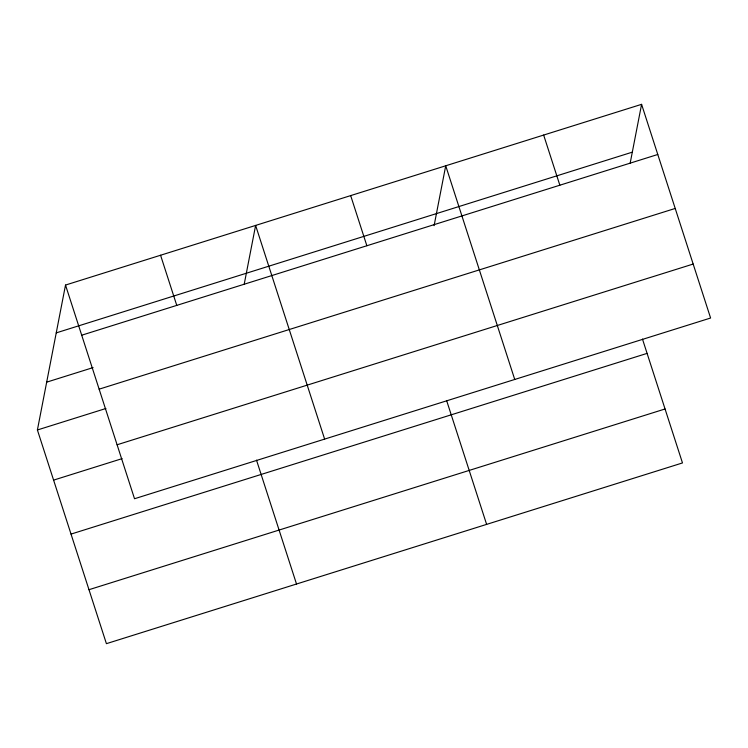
<?xml version="1.0" encoding="UTF-8"?>
<svg xmlns="http://www.w3.org/2000/svg" width="748" height="748" viewBox="0 0 748 748"><rect width="100%" height="100%" fill="white"/><g stroke="black" fill="none" stroke-linecap="round" stroke-linejoin="round"><path stroke-width="1.12" d="M642.467 339.059L682.485 462.937L106.412 643.663L37.4 429.978L65.515 285.063L641.588 104.337L710.6 318.022L134.528 498.738L65.515 285.063M244.213 284.193L255.62 225.419L324.632 439.104M434.102 225.653L445.724 165.785L514.736 379.46M630.181 163.111L641.588 104.337M56.24 332.879L632.303 152.162M81.71 335.207L657.782 154.481M46.675 382.153L93.098 367.595M99.138 389.166L675.21 208.449M37.4 429.978L105.926 408.483M117.099 444.77L693.172 264.053M53.594 480.123L122.12 458.627M71.023 534.091L647.095 353.374M88.984 589.695L665.056 408.978M543.656 135.061L559.85 185.205M446.603 400.498L486.621 524.385M350.672 195.602L366.866 245.746M256.508 460.142L296.517 584.02M160.568 255.236L176.762 305.38"/></g></svg>
